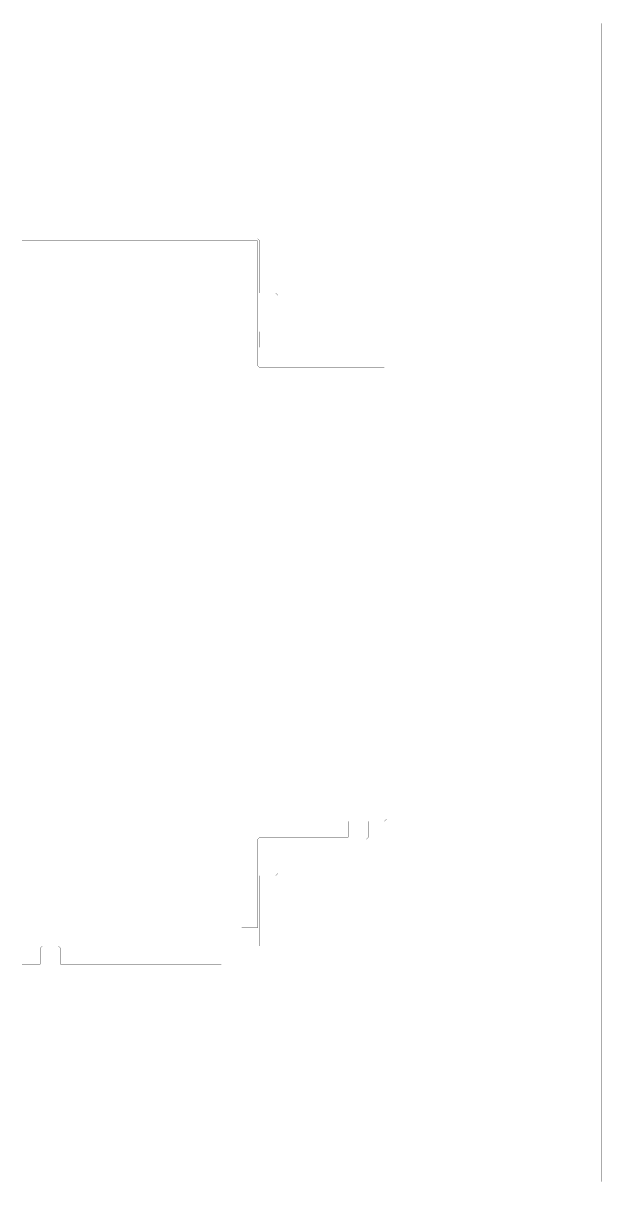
# Model space of a CAD drawing. Header units: metres. Extents: x 0 to 4990, y -4990 to 0.
# Drawn here: x 2495 to 4990, y -4990 to 0 of the extents above; entities that cross this region are included whole.
import ezdxf

# ---------------------------------------------------------------- set-up
doc = ezdxf.new("R2010")
doc.units = ezdxf.units.M
doc.layers.add('conductor', color=1, linetype='Continuous')
doc.layers.add('substrate', color=5, linetype='Continuous')

msp = doc.modelspace()

# ---------------------------------------------------------------- linework, layer by layer
at = {"layer": 'conductor', "const_width": 0.5}
msp.add_lwpolyline([(2490.234375, -4052.734375), (2500, -4052.734375), (2509.765625, -4052.734375), (2519.53125, -4052.734375), (2529.296875, -4052.734375), (2539.0625, -4052.734375), (2548.828125, -4052.734375), (2558.59375, -4052.734375), (2568.359375, -4052.734375), (2568.359375, -4042.96875), (2568.359375, -4033.203125), (2568.359375, -4023.4375), (2568.359375, -4013.671875), (2568.359375, -4003.90625), (2568.359375, -3994.140625), (2568.359375, -3984.375), (2578.125, -3974.609375), (2587.890625, -3974.609375), (2597.65625, -3974.609375), (2607.421875, -3974.609375), (2617.1875, -3974.609375), (2626.953125, -3974.609375), (2636.71875, -3974.609375), (2646.484375, -3974.609375), (2656.25, -3984.375), (2656.25, -3994.140625), (2656.25, -4003.90625), (2656.25, -4013.671875), (2656.25, -4023.4375), (2656.25, -4033.203125), (2656.25, -4042.96875), (2656.25, -4052.734375), (2666.015625, -4052.734375), (2675.78125, -4052.734375), (2685.546875, -4052.734375), (2695.3125, -4052.734375), (2705.078125, -4052.734375), (2714.84375, -4052.734375), (2724.609375, -4052.734375), (2734.375, -4052.734375), (2744.140625, -4052.734375), (2753.90625, -4052.734375), (2763.671875, -4052.734375), (2773.4375, -4052.734375), (2783.203125, -4052.734375), (2792.96875, -4052.734375), (2802.734375, -4052.734375), (2812.5, -4052.734375), (2822.265625, -4052.734375), (2832.03125, -4052.734375), (2841.796875, -4052.734375), (2851.5625, -4052.734375), (2861.328125, -4052.734375), (2871.09375, -4052.734375), (2880.859375, -4052.734375), (2890.625, -4052.734375), (2900.390625, -4052.734375), (2910.15625, -4052.734375), (2919.921875, -4052.734375), (2929.6875, -4052.734375), (2939.453125, -4052.734375), (2949.21875, -4052.734375), (2958.984375, -4052.734375), (2968.75, -4052.734375), (2978.515625, -4052.734375), (2988.28125, -4052.734375), (2998.046875, -4052.734375), (3007.8125, -4052.734375), (3017.578125, -4052.734375), (3027.34375, -4052.734375), (3037.109375, -4052.734375), (3046.875, -4052.734375), (3056.640625, -4052.734375), (3066.40625, -4052.734375), (3076.171875, -4052.734375), (3085.9375, -4052.734375), (3095.703125, -4052.734375), (3105.46875, -4052.734375), (3115.234375, -4052.734375), (3125, -4052.734375), (3134.765625, -4052.734375), (3144.53125, -4052.734375), (3154.296875, -4052.734375), (3164.0625, -4052.734375), (3173.828125, -4052.734375), (3183.59375, -4052.734375), (3193.359375, -4052.734375), (3203.125, -4052.734375), (3212.890625, -4052.734375), (3222.65625, -4052.734375), (3232.421875, -4052.734375), (3242.1875, -4052.734375), (3251.953125, -4052.734375), (3261.71875, -4052.734375), (3271.484375, -4052.734375), (3281.25, -4052.734375), (3291.015625, -4052.734375), (3300.78125, -4052.734375), (3310.546875, -4052.734375), (3320.3125, -4052.734375), (3330.078125, -4052.734375), (3339.84375, -4052.734375), (3349.609375, -4052.734375), (3349.609375, -4042.96875), (3349.609375, -4033.203125), (3349.609375, -4023.4375), (3349.609375, -4013.671875), (3349.609375, -4003.90625), (3349.609375, -3994.140625), (3349.609375, -3984.375), (3359.375, -3974.609375), (3369.140625, -3974.609375), (3378.90625, -3974.609375), (3388.671875, -3974.609375), (3398.4375, -3974.609375), (3408.203125, -3974.609375), (3417.96875, -3974.609375), (3427.734375, -3974.609375), (3427.734375, -3964.84375), (3427.734375, -3955.078125), (3427.734375, -3945.3125), (3427.734375, -3935.546875), (3427.734375, -3925.78125), (3427.734375, -3916.015625), (3427.734375, -3906.25), (3437.5, -3896.484375), (3447.265625, -3896.484375), (3457.03125, -3896.484375), (3466.796875, -3896.484375), (3476.5625, -3896.484375), (3486.328125, -3896.484375), (3496.09375, -3896.484375), (3505.859375, -3896.484375), (3505.859375, -3886.71875), (3505.859375, -3876.953125), (3505.859375, -3867.1875), (3505.859375, -3857.421875), (3505.859375, -3847.65625), (3505.859375, -3837.890625), (3505.859375, -3828.125), (3505.859375, -3818.359375), (3505.859375, -3808.59375), (3505.859375, -3798.828125), (3505.859375, -3789.0625), (3505.859375, -3779.296875), (3505.859375, -3769.53125), (3505.859375, -3759.765625), (3505.859375, -3750), (3505.859375, -3740.234375), (3505.859375, -3730.46875), (3505.859375, -3720.703125), (3505.859375, -3710.9375), (3505.859375, -3701.171875), (3505.859375, -3691.40625), (3505.859375, -3681.640625), (3505.859375, -3671.875), (3505.859375, -3662.109375), (3505.859375, -3652.34375), (3505.859375, -3642.578125), (3505.859375, -3632.8125), (3505.859375, -3623.046875), (3505.859375, -3613.28125), (3505.859375, -3603.515625), (3505.859375, -3593.75), (3505.859375, -3583.984375), (3505.859375, -3574.21875), (3505.859375, -3564.453125), (3505.859375, -3554.6875), (3505.859375, -3544.921875), (3505.859375, -3535.15625), (3505.859375, -3525.390625), (3505.859375, -3515.625), (3515.625, -3505.859375), (3525.390625, -3505.859375), (3535.15625, -3505.859375), (3544.921875, -3505.859375), (3554.6875, -3505.859375), (3564.453125, -3505.859375), (3574.21875, -3505.859375), (3583.984375, -3505.859375), (3593.75, -3505.859375), (3603.515625, -3505.859375), (3613.28125, -3505.859375), (3623.046875, -3505.859375), (3632.8125, -3505.859375), (3642.578125, -3505.859375), (3652.34375, -3505.859375), (3662.109375, -3505.859375), (3671.875, -3505.859375), (3681.640625, -3505.859375), (3691.40625, -3505.859375), (3701.171875, -3505.859375), (3710.9375, -3505.859375), (3720.703125, -3505.859375), (3730.46875, -3505.859375), (3740.234375, -3505.859375), (3750, -3505.859375), (3759.765625, -3505.859375), (3769.53125, -3505.859375), (3779.296875, -3505.859375), (3789.0625, -3505.859375), (3798.828125, -3505.859375), (3808.59375, -3505.859375), (3818.359375, -3505.859375), (3828.125, -3505.859375), (3837.890625, -3505.859375), (3847.65625, -3505.859375), (3857.421875, -3505.859375), (3867.1875, -3505.859375), (3876.953125, -3505.859375), (3886.71875, -3505.859375), (3896.484375, -3505.859375), (3896.484375, -3496.09375), (3896.484375, -3486.328125), (3896.484375, -3476.5625), (3896.484375, -3466.796875), (3896.484375, -3457.03125), (3896.484375, -3447.265625), (3896.484375, -3437.5), (3906.25, -3427.734375), (3916.015625, -3427.734375), (3925.78125, -3427.734375), (3935.546875, -3427.734375), (3945.3125, -3427.734375), (3955.078125, -3427.734375), (3964.84375, -3427.734375), (3974.609375, -3427.734375), (3984.375, -3427.734375), (3994.140625, -3427.734375), (4003.90625, -3427.734375), (4013.671875, -3427.734375), (4023.4375, -3427.734375), (4033.203125, -3427.734375), (4042.96875, -3427.734375), (4052.734375, -3427.734375), (4052.734375, -3417.96875), (4052.734375, -3408.203125), (4052.734375, -3398.4375), (4052.734375, -3388.671875), (4052.734375, -3378.90625), (4052.734375, -3369.140625), (4052.734375, -3359.375), (4052.734375, -3349.609375), (4052.734375, -3339.84375), (4052.734375, -3330.078125), (4052.734375, -3320.3125), (4052.734375, -3310.546875), (4052.734375, -3300.78125), (4052.734375, -3291.015625), (4052.734375, -3281.25), (4052.734375, -3271.484375), (4052.734375, -3261.71875), (4052.734375, -3251.953125), (4052.734375, -3242.1875), (4052.734375, -3232.421875), (4052.734375, -3222.65625), (4052.734375, -3212.890625), (4052.734375, -3203.125), (4052.734375, -3193.359375), (4052.734375, -3183.59375), (4052.734375, -3173.828125), (4052.734375, -3164.0625), (4052.734375, -3154.296875), (4052.734375, -3144.53125), (4052.734375, -3134.765625), (4052.734375, -3125), (4052.734375, -3115.234375), (4052.734375, -3105.46875), (4052.734375, -3095.703125), (4052.734375, -3085.9375), (4052.734375, -3076.171875), (4052.734375, -3066.40625), (4052.734375, -3056.640625), (4052.734375, -3046.875), (4052.734375, -3037.109375), (4052.734375, -3027.34375), (4052.734375, -3017.578125), (4052.734375, -3007.8125), (4052.734375, -2998.046875), (4052.734375, -2988.28125), (4052.734375, -2978.515625), (4052.734375, -2968.75), (4052.734375, -2958.984375), (4052.734375, -2949.21875), (4052.734375, -2939.453125), (4052.734375, -2929.6875), (4052.734375, -2919.921875), (4052.734375, -2910.15625), (4052.734375, -2900.390625), (4052.734375, -2890.625), (4052.734375, -2880.859375), (4052.734375, -2871.09375), (4052.734375, -2861.328125), (4052.734375, -2851.5625), (4052.734375, -2841.796875), (4052.734375, -2832.03125), (4052.734375, -2822.265625), (4052.734375, -2812.5), (4052.734375, -2802.734375), (4052.734375, -2792.96875), (4052.734375, -2783.203125), (4052.734375, -2773.4375), (4052.734375, -2763.671875), (4052.734375, -2753.90625), (4052.734375, -2744.140625), (4052.734375, -2734.375), (4052.734375, -2724.609375), (4052.734375, -2714.84375), (4052.734375, -2705.078125), (4052.734375, -2695.3125), (4052.734375, -2685.546875), (4052.734375, -2675.78125), (4052.734375, -2666.015625), (4052.734375, -2656.25), (4052.734375, -2646.484375), (4052.734375, -2636.71875), (4052.734375, -2626.953125), (4052.734375, -2617.1875), (4052.734375, -2607.421875), (4052.734375, -2597.65625), (4052.734375, -2587.890625), (4052.734375, -2578.125), (4052.734375, -2568.359375), (4052.734375, -2558.59375), (4052.734375, -2548.828125), (4052.734375, -2539.0625), (4052.734375, -2529.296875), (4052.734375, -2519.53125), (4052.734375, -2509.765625), (4052.734375, -2500), (4052.734375, -2490.234375), (4052.734375, -2480.46875), (4052.734375, -2470.703125), (4052.734375, -2460.9375), (4052.734375, -2451.171875), (4052.734375, -2441.40625), (4052.734375, -2431.640625), (4052.734375, -2421.875), (4052.734375, -2412.109375), (4052.734375, -2402.34375), (4052.734375, -2392.578125), (4052.734375, -2382.8125), (4052.734375, -2373.046875), (4052.734375, -2363.28125), (4052.734375, -2353.515625), (4052.734375, -2343.75), (4052.734375, -2333.984375), (4052.734375, -2324.21875), (4052.734375, -2314.453125), (4052.734375, -2304.6875), (4052.734375, -2294.921875), (4052.734375, -2285.15625), (4052.734375, -2275.390625), (4052.734375, -2265.625), (4052.734375, -2255.859375), (4052.734375, -2246.09375), (4052.734375, -2236.328125), (4052.734375, -2226.5625), (4052.734375, -2216.796875), (4052.734375, -2207.03125), (4052.734375, -2197.265625), (4052.734375, -2187.5), (4052.734375, -2177.734375), (4052.734375, -2167.96875), (4052.734375, -2158.203125), (4052.734375, -2148.4375), (4052.734375, -2138.671875), (4052.734375, -2128.90625), (4052.734375, -2119.140625), (4052.734375, -2109.375), (4052.734375, -2099.609375), (4052.734375, -2089.84375), (4052.734375, -2080.078125), (4052.734375, -2070.3125), (4052.734375, -2060.546875), (4052.734375, -2050.78125), (4052.734375, -2041.015625), (4052.734375, -2031.25), (4052.734375, -2021.484375), (4052.734375, -2011.71875), (4052.734375, -2001.953125), (4052.734375, -1992.1875), (4052.734375, -1982.421875), (4052.734375, -1972.65625), (4052.734375, -1962.890625), (4052.734375, -1953.125), (4052.734375, -1943.359375), (4052.734375, -1933.59375), (4052.734375, -1923.828125), (4052.734375, -1914.0625), (4052.734375, -1904.296875), (4052.734375, -1894.53125), (4052.734375, -1884.765625), (4052.734375, -1875), (4052.734375, -1865.234375), (4052.734375, -1855.46875), (4052.734375, -1845.703125), (4052.734375, -1835.9375), (4052.734375, -1826.171875), (4052.734375, -1816.40625), (4052.734375, -1806.640625), (4052.734375, -1796.875), (4052.734375, -1787.109375), (4052.734375, -1777.34375), (4052.734375, -1767.578125), (4052.734375, -1757.8125), (4052.734375, -1748.046875), (4052.734375, -1738.28125), (4052.734375, -1728.515625), (4052.734375, -1718.75), (4052.734375, -1708.984375), (4052.734375, -1699.21875), (4052.734375, -1689.453125), (4052.734375, -1679.6875), (4052.734375, -1669.921875), (4052.734375, -1660.15625), (4052.734375, -1650.390625), (4052.734375, -1640.625), (4052.734375, -1630.859375), (4052.734375, -1621.09375), (4052.734375, -1611.328125), (4052.734375, -1601.5625), (4052.734375, -1591.796875), (4052.734375, -1582.03125), (4052.734375, -1572.265625), (4052.734375, -1562.5), (4052.734375, -1552.734375), (4052.734375, -1542.96875), (4052.734375, -1533.203125), (4052.734375, -1523.4375), (4052.734375, -1513.671875), (4052.734375, -1503.90625), (4052.734375, -1494.140625), (4052.734375, -1484.375), (4042.96875, -1484.375), (4033.203125, -1484.375), (4023.4375, -1484.375), (4013.671875, -1484.375), (4003.90625, -1484.375), (3994.140625, -1484.375), (3984.375, -1484.375), (3974.609375, -1484.375), (3964.84375, -1484.375), (3955.078125, -1484.375), (3945.3125, -1484.375), (3935.546875, -1484.375), (3925.78125, -1484.375), (3916.015625, -1484.375), (3906.25, -1484.375), (3896.484375, -1484.375), (3886.71875, -1484.375), (3876.953125, -1484.375), (3867.1875, -1484.375), (3857.421875, -1484.375), (3847.65625, -1484.375), (3837.890625, -1484.375), (3828.125, -1484.375), (3818.359375, -1484.375), (3808.59375, -1484.375), (3798.828125, -1484.375), (3789.0625, -1484.375), (3779.296875, -1484.375), (3769.53125, -1484.375), (3759.765625, -1484.375), (3750, -1484.375), (3740.234375, -1484.375), (3730.46875, -1484.375), (3720.703125, -1484.375), (3710.9375, -1484.375), (3701.171875, -1484.375), (3691.40625, -1484.375), (3681.640625, -1484.375), (3671.875, -1484.375), (3662.109375, -1484.375), (3652.34375, -1484.375), (3642.578125, -1484.375), (3632.8125, -1484.375), (3623.046875, -1484.375), (3613.28125, -1484.375), (3603.515625, -1484.375), (3593.75, -1484.375), (3583.984375, -1484.375), (3574.21875, -1484.375), (3564.453125, -1484.375), (3554.6875, -1484.375), (3544.921875, -1484.375), (3535.15625, -1484.375), (3525.390625, -1484.375), (3515.625, -1484.375), (3505.859375, -1474.609375), (3505.859375, -1464.84375), (3505.859375, -1455.078125), (3505.859375, -1445.3125), (3505.859375, -1435.546875), (3505.859375, -1425.78125), (3505.859375, -1416.015625), (3505.859375, -1406.25), (3505.859375, -1396.484375), (3505.859375, -1386.71875), (3505.859375, -1376.953125), (3505.859375, -1367.1875), (3505.859375, -1357.421875), (3505.859375, -1347.65625), (3505.859375, -1337.890625), (3505.859375, -1328.125), (3505.859375, -1318.359375), (3505.859375, -1308.59375), (3505.859375, -1298.828125), (3505.859375, -1289.0625), (3505.859375, -1279.296875), (3505.859375, -1269.53125), (3505.859375, -1259.765625), (3505.859375, -1250), (3505.859375, -1240.234375), (3505.859375, -1230.46875), (3505.859375, -1220.703125), (3505.859375, -1210.9375), (3505.859375, -1201.171875), (3505.859375, -1191.40625), (3505.859375, -1181.640625), (3505.859375, -1171.875), (3505.859375, -1162.109375), (3505.859375, -1152.34375), (3505.859375, -1142.578125), (3505.859375, -1132.8125), (3505.859375, -1123.046875), (3505.859375, -1113.28125), (3505.859375, -1103.515625), (3505.859375, -1093.75), (3505.859375, -1083.984375), (3505.859375, -1074.21875), (3505.859375, -1064.453125), (3505.859375, -1054.6875), (3505.859375, -1044.921875), (3505.859375, -1035.15625), (3505.859375, -1025.390625), (3505.859375, -1015.625), (3505.859375, -1005.859375), (3505.859375, -996.09375), (3505.859375, -986.328125), (3505.859375, -976.5625), (3505.859375, -966.796875), (3505.859375, -957.03125), (3505.859375, -947.265625), (3505.859375, -937.5), (3496.09375, -937.5), (3486.328125, -937.5), (3476.5625, -937.5), (3466.796875, -937.5), (3457.03125, -937.5), (3447.265625, -937.5), (3437.5, -937.5), (3427.734375, -937.5), (3417.96875, -937.5), (3408.203125, -937.5), (3398.4375, -937.5), (3388.671875, -937.5), (3378.90625, -937.5), (3369.140625, -937.5), (3359.375, -937.5), (3349.609375, -937.5), (3339.84375, -937.5), (3330.078125, -937.5), (3320.3125, -937.5), (3310.546875, -937.5), (3300.78125, -937.5), (3291.015625, -937.5), (3281.25, -937.5), (3271.484375, -937.5), (3261.71875, -937.5), (3251.953125, -937.5), (3242.1875, -937.5), (3232.421875, -937.5), (3222.65625, -937.5), (3212.890625, -937.5), (3203.125, -937.5), (3193.359375, -937.5), (3183.59375, -937.5), (3173.828125, -937.5), (3164.0625, -937.5), (3154.296875, -937.5), (3144.53125, -937.5), (3134.765625, -937.5), (3125, -937.5), (3115.234375, -937.5), (3105.46875, -937.5), (3095.703125, -937.5), (3085.9375, -937.5), (3076.171875, -937.5), (3066.40625, -937.5), (3056.640625, -937.5), (3046.875, -937.5), (3037.109375, -937.5), (3027.34375, -937.5), (3017.578125, -937.5), (3007.8125, -937.5), (2998.046875, -937.5), (2988.28125, -937.5), (2978.515625, -937.5), (2968.75, -937.5), (2958.984375, -937.5), (2949.21875, -937.5), (2939.453125, -937.5), (2929.6875, -937.5), (2919.921875, -937.5), (2910.15625, -937.5), (2900.390625, -937.5), (2890.625, -937.5), (2880.859375, -937.5), (2871.09375, -937.5), (2861.328125, -937.5), (2851.5625, -937.5), (2841.796875, -937.5), (2832.03125, -937.5), (2822.265625, -937.5), (2812.5, -937.5), (2802.734375, -937.5), (2792.96875, -937.5), (2783.203125, -937.5), (2773.4375, -937.5), (2763.671875, -937.5), (2753.90625, -937.5), (2744.140625, -937.5), (2734.375, -937.5), (2724.609375, -937.5), (2714.84375, -937.5), (2705.078125, -937.5), (2695.3125, -937.5), (2685.546875, -937.5), (2675.78125, -937.5), (2666.015625, -937.5), (2656.25, -937.5), (2646.484375, -937.5), (2636.71875, -937.5), (2626.953125, -937.5), (2617.1875, -937.5), (2607.421875, -937.5), (2597.65625, -937.5), (2587.890625, -937.5), (2578.125, -937.5), (2568.359375, -937.5), (2558.59375, -937.5), (2548.828125, -937.5), (2539.0625, -937.5), (2529.296875, -937.5), (2519.53125, -937.5), (2509.765625, -937.5), (2500, -937.5), (2490.234375, -937.5)], dxfattribs=at)
at = {"layer": 'substrate', "const_width": 0.5}
for points in [[(2490.234375, -4990.234375), (2500, -4990.234375), (2509.765625, -4990.234375), (2519.53125, -4990.234375), (2529.296875, -4990.234375), (2539.0625, -4990.234375), (2548.828125, -4990.234375), (2558.59375, -4990.234375), (2568.359375, -4990.234375), (2578.125, -4990.234375), (2587.890625, -4990.234375), (2597.65625, -4990.234375), (2607.421875, -4990.234375), (2617.1875, -4990.234375), (2626.953125, -4990.234375), (2636.71875, -4990.234375), (2646.484375, -4990.234375), (2656.25, -4990.234375), (2666.015625, -4990.234375), (2675.78125, -4990.234375), (2685.546875, -4990.234375), (2695.3125, -4990.234375), (2705.078125, -4990.234375), (2714.84375, -4990.234375), (2724.609375, -4990.234375), (2734.375, -4990.234375), (2744.140625, -4990.234375), (2753.90625, -4990.234375), (2763.671875, -4990.234375), (2773.4375, -4990.234375), (2783.203125, -4990.234375), (2792.96875, -4990.234375), (2802.734375, -4990.234375), (2812.5, -4990.234375), (2822.265625, -4990.234375), (2832.03125, -4990.234375), (2841.796875, -4990.234375), (2851.5625, -4990.234375), (2861.328125, -4990.234375), (2871.09375, -4990.234375), (2880.859375, -4990.234375), (2890.625, -4990.234375), (2900.390625, -4990.234375), (2910.15625, -4990.234375), (2919.921875, -4990.234375), (2929.6875, -4990.234375), (2939.453125, -4990.234375), (2949.21875, -4990.234375), (2958.984375, -4990.234375), (2968.75, -4990.234375), (2978.515625, -4990.234375), (2988.28125, -4990.234375), (2998.046875, -4990.234375), (3007.8125, -4990.234375), (3017.578125, -4990.234375), (3027.34375, -4990.234375), (3037.109375, -4990.234375), (3046.875, -4990.234375), (3056.640625, -4990.234375), (3066.40625, -4990.234375), (3076.171875, -4990.234375), (3085.9375, -4990.234375), (3095.703125, -4990.234375), (3105.46875, -4990.234375), (3115.234375, -4990.234375), (3125, -4990.234375), (3134.765625, -4990.234375), (3144.53125, -4990.234375), (3154.296875, -4990.234375), (3164.0625, -4990.234375), (3173.828125, -4990.234375), (3183.59375, -4990.234375), (3193.359375, -4990.234375), (3203.125, -4990.234375), (3212.890625, -4990.234375), (3222.65625, -4990.234375), (3232.421875, -4990.234375), (3242.1875, -4990.234375), (3251.953125, -4990.234375), (3261.71875, -4990.234375), (3271.484375, -4990.234375), (3281.25, -4990.234375), (3291.015625, -4990.234375), (3300.78125, -4990.234375), (3310.546875, -4990.234375), (3320.3125, -4990.234375), (3330.078125, -4990.234375), (3339.84375, -4990.234375), (3349.609375, -4990.234375), (3359.375, -4990.234375), (3369.140625, -4990.234375), (3378.90625, -4990.234375), (3388.671875, -4990.234375), (3398.4375, -4990.234375), (3408.203125, -4990.234375), (3417.96875, -4990.234375), (3427.734375, -4990.234375), (3437.5, -4990.234375), (3447.265625, -4990.234375), (3457.03125, -4990.234375), (3466.796875, -4990.234375), (3476.5625, -4990.234375), (3486.328125, -4990.234375), (3496.09375, -4990.234375), (3505.859375, -4990.234375), (3515.625, -4990.234375), (3525.390625, -4990.234375), (3535.15625, -4990.234375), (3544.921875, -4990.234375), (3554.6875, -4990.234375), (3564.453125, -4990.234375), (3574.21875, -4990.234375), (3583.984375, -4990.234375), (3593.75, -4990.234375), (3603.515625, -4990.234375), (3613.28125, -4990.234375), (3623.046875, -4990.234375), (3632.8125, -4990.234375), (3642.578125, -4990.234375), (3652.34375, -4990.234375), (3662.109375, -4990.234375), (3671.875, -4990.234375), (3681.640625, -4990.234375), (3691.40625, -4990.234375), (3701.171875, -4990.234375), (3710.9375, -4990.234375), (3720.703125, -4990.234375), (3730.46875, -4990.234375), (3740.234375, -4990.234375), (3750, -4990.234375), (3759.765625, -4990.234375), (3769.53125, -4990.234375), (3779.296875, -4990.234375), (3789.0625, -4990.234375), (3798.828125, -4990.234375), (3808.59375, -4990.234375), (3818.359375, -4990.234375), (3828.125, -4990.234375), (3837.890625, -4990.234375), (3847.65625, -4990.234375), (3857.421875, -4990.234375), (3867.1875, -4990.234375), (3876.953125, -4990.234375), (3886.71875, -4990.234375), (3896.484375, -4990.234375), (3906.25, -4990.234375), (3916.015625, -4990.234375), (3925.78125, -4990.234375), (3935.546875, -4990.234375), (3945.3125, -4990.234375), (3955.078125, -4990.234375), (3964.84375, -4990.234375), (3974.609375, -4990.234375), (3984.375, -4990.234375), (3994.140625, -4990.234375), (4003.90625, -4990.234375), (4013.671875, -4990.234375), (4023.4375, -4990.234375), (4033.203125, -4990.234375), (4042.96875, -4990.234375), (4052.734375, -4990.234375), (4062.5, -4990.234375), (4072.265625, -4990.234375), (4082.03125, -4990.234375), (4091.796875, -4990.234375), (4101.5625, -4990.234375), (4111.328125, -4990.234375), (4121.09375, -4990.234375), (4130.859375, -4990.234375), (4140.625, -4990.234375), (4150.390625, -4990.234375), (4160.15625, -4990.234375), (4169.921875, -4990.234375), (4179.6875, -4990.234375), (4189.453125, -4990.234375), (4199.21875, -4990.234375), (4208.984375, -4990.234375), (4218.75, -4990.234375), (4228.515625, -4990.234375), (4238.28125, -4990.234375), (4248.046875, -4990.234375), (4257.8125, -4990.234375), (4267.578125, -4990.234375), (4277.34375, -4990.234375), (4287.109375, -4990.234375), (4296.875, -4990.234375), (4306.640625, -4990.234375), (4316.40625, -4990.234375), (4326.171875, -4990.234375), (4335.9375, -4990.234375), (4345.703125, -4990.234375), (4355.46875, -4990.234375), (4365.234375, -4990.234375), (4375, -4990.234375), (4384.765625, -4990.234375), (4394.53125, -4990.234375), (4404.296875, -4990.234375), (4414.0625, -4990.234375), (4423.828125, -4990.234375), (4433.59375, -4990.234375), (4443.359375, -4990.234375), (4453.125, -4990.234375), (4462.890625, -4990.234375), (4472.65625, -4990.234375), (4482.421875, -4990.234375), (4492.1875, -4990.234375), (4501.953125, -4990.234375), (4511.71875, -4990.234375), (4521.484375, -4990.234375), (4531.25, -4990.234375), (4541.015625, -4990.234375), (4550.78125, -4990.234375), (4560.546875, -4990.234375), (4570.3125, -4990.234375), (4580.078125, -4990.234375), (4589.84375, -4990.234375), (4599.609375, -4990.234375), (4609.375, -4990.234375), (4619.140625, -4990.234375), (4628.90625, -4990.234375), (4638.671875, -4990.234375), (4648.4375, -4990.234375), (4658.203125, -4990.234375), (4667.96875, -4990.234375), (4677.734375, -4990.234375), (4687.5, -4990.234375), (4697.265625, -4990.234375), (4707.03125, -4990.234375), (4716.796875, -4990.234375), (4726.5625, -4990.234375), (4736.328125, -4990.234375), (4746.09375, -4990.234375), (4755.859375, -4990.234375), (4765.625, -4990.234375), (4775.390625, -4990.234375), (4785.15625, -4990.234375), (4794.921875, -4990.234375), (4804.6875, -4990.234375), (4814.453125, -4990.234375), (4824.21875, -4990.234375), (4833.984375, -4990.234375), (4843.75, -4990.234375), (4853.515625, -4990.234375), (4863.28125, -4990.234375), (4873.046875, -4990.234375), (4882.8125, -4990.234375), (4892.578125, -4990.234375), (4902.34375, -4990.234375), (4912.109375, -4990.234375), (4921.875, -4990.234375), (4931.640625, -4990.234375), (4941.40625, -4990.234375), (4951.171875, -4990.234375), (4960.9375, -4990.234375), (4970.703125, -4990.234375), (4980.46875, -4990.234375), (4990.234375, -4990.234375), (4990.234375, -4980.46875), (4990.234375, -4970.703125), (4990.234375, -4960.9375), (4990.234375, -4951.171875), (4990.234375, -4941.40625), (4990.234375, -4931.640625), (4990.234375, -4921.875), (4990.234375, -4912.109375), (4990.234375, -4902.34375), (4990.234375, -4892.578125), (4990.234375, -4882.8125), (4990.234375, -4873.046875), (4990.234375, -4863.28125), (4990.234375, -4853.515625), (4990.234375, -4843.75), (4990.234375, -4833.984375), (4990.234375, -4824.21875), (4990.234375, -4814.453125), (4990.234375, -4804.6875), (4990.234375, -4794.921875), (4990.234375, -4785.15625), (4990.234375, -4775.390625), (4990.234375, -4765.625), (4990.234375, -4755.859375), (4990.234375, -4746.09375), (4990.234375, -4736.328125), (4990.234375, -4726.5625), (4990.234375, -4716.796875), (4990.234375, -4707.03125), (4990.234375, -4697.265625), (4990.234375, -4687.5), (4990.234375, -4677.734375), (4990.234375, -4667.96875), (4990.234375, -4658.203125), (4990.234375, -4648.4375), (4990.234375, -4638.671875), (4990.234375, -4628.90625), (4990.234375, -4619.140625), (4990.234375, -4609.375), (4990.234375, -4599.609375), (4990.234375, -4589.84375), (4990.234375, -4580.078125), (4990.234375, -4570.3125), (4990.234375, -4560.546875), (4990.234375, -4550.78125), (4990.234375, -4541.015625), (4990.234375, -4531.25), (4990.234375, -4521.484375), (4990.234375, -4511.71875), (4990.234375, -4501.953125), (4990.234375, -4492.1875), (4990.234375, -4482.421875), (4990.234375, -4472.65625), (4990.234375, -4462.890625), (4990.234375, -4453.125), (4990.234375, -4443.359375), (4990.234375, -4433.59375), (4990.234375, -4423.828125), (4990.234375, -4414.0625), (4990.234375, -4404.296875), (4990.234375, -4394.53125), (4990.234375, -4384.765625), (4990.234375, -4375), (4990.234375, -4365.234375), (4990.234375, -4355.46875), (4990.234375, -4345.703125), (4990.234375, -4335.9375), (4990.234375, -4326.171875), (4990.234375, -4316.40625), (4990.234375, -4306.640625), (4990.234375, -4296.875), (4990.234375, -4287.109375), (4990.234375, -4277.34375), (4990.234375, -4267.578125), (4990.234375, -4257.8125), (4990.234375, -4248.046875), (4990.234375, -4238.28125), (4990.234375, -4228.515625), (4990.234375, -4218.75), (4990.234375, -4208.984375), (4990.234375, -4199.21875), (4990.234375, -4189.453125), (4990.234375, -4179.6875), (4990.234375, -4169.921875), (4990.234375, -4160.15625), (4990.234375, -4150.390625), (4990.234375, -4140.625), (4990.234375, -4130.859375), (4990.234375, -4121.09375), (4990.234375, -4111.328125), (4990.234375, -4101.5625), (4990.234375, -4091.796875), (4990.234375, -4082.03125), (4990.234375, -4072.265625), (4990.234375, -4062.5), (4990.234375, -4052.734375), (4990.234375, -4042.96875), (4990.234375, -4033.203125), (4990.234375, -4023.4375), (4990.234375, -4013.671875), (4990.234375, -4003.90625), (4990.234375, -3994.140625), (4990.234375, -3984.375), (4990.234375, -3974.609375), (4990.234375, -3964.84375), (4990.234375, -3955.078125), (4990.234375, -3945.3125), (4990.234375, -3935.546875), (4990.234375, -3925.78125), (4990.234375, -3916.015625), (4990.234375, -3906.25), (4990.234375, -3896.484375), (4990.234375, -3886.71875), (4990.234375, -3876.953125), (4990.234375, -3867.1875), (4990.234375, -3857.421875), (4990.234375, -3847.65625), (4990.234375, -3837.890625), (4990.234375, -3828.125), (4990.234375, -3818.359375), (4990.234375, -3808.59375), (4990.234375, -3798.828125), (4990.234375, -3789.0625), (4990.234375, -3779.296875), (4990.234375, -3769.53125), (4990.234375, -3759.765625), (4990.234375, -3750), (4990.234375, -3740.234375), (4990.234375, -3730.46875), (4990.234375, -3720.703125), (4990.234375, -3710.9375), (4990.234375, -3701.171875), (4990.234375, -3691.40625), (4990.234375, -3681.640625), (4990.234375, -3671.875), (4990.234375, -3662.109375), (4990.234375, -3652.34375), (4990.234375, -3642.578125), (4990.234375, -3632.8125), (4990.234375, -3623.046875), (4990.234375, -3613.28125), (4990.234375, -3603.515625), (4990.234375, -3593.75), (4990.234375, -3583.984375), (4990.234375, -3574.21875), (4990.234375, -3564.453125), (4990.234375, -3554.6875), (4990.234375, -3544.921875), (4990.234375, -3535.15625), (4990.234375, -3525.390625), (4990.234375, -3515.625), (4990.234375, -3505.859375), (4990.234375, -3496.09375), (4990.234375, -3486.328125), (4990.234375, -3476.5625), (4990.234375, -3466.796875), (4990.234375, -3457.03125), (4990.234375, -3447.265625), (4990.234375, -3437.5), (4990.234375, -3427.734375), (4990.234375, -3417.96875), (4990.234375, -3408.203125), (4990.234375, -3398.4375), (4990.234375, -3388.671875), (4990.234375, -3378.90625), (4990.234375, -3369.140625), (4990.234375, -3359.375), (4990.234375, -3349.609375), (4990.234375, -3339.84375), (4990.234375, -3330.078125), (4990.234375, -3320.3125), (4990.234375, -3310.546875), (4990.234375, -3300.78125), (4990.234375, -3291.015625), (4990.234375, -3281.25), (4990.234375, -3271.484375), (4990.234375, -3261.71875), (4990.234375, -3251.953125), (4990.234375, -3242.1875), (4990.234375, -3232.421875), (4990.234375, -3222.65625), (4990.234375, -3212.890625), (4990.234375, -3203.125), (4990.234375, -3193.359375), (4990.234375, -3183.59375), (4990.234375, -3173.828125), (4990.234375, -3164.0625), (4990.234375, -3154.296875), (4990.234375, -3144.53125), (4990.234375, -3134.765625), (4990.234375, -3125), (4990.234375, -3115.234375), (4990.234375, -3105.46875), (4990.234375, -3095.703125), (4990.234375, -3085.9375), (4990.234375, -3076.171875), (4990.234375, -3066.40625), (4990.234375, -3056.640625), (4990.234375, -3046.875), (4990.234375, -3037.109375), (4990.234375, -3027.34375), (4990.234375, -3017.578125), (4990.234375, -3007.8125), (4990.234375, -2998.046875), (4990.234375, -2988.28125), (4990.234375, -2978.515625), (4990.234375, -2968.75), (4990.234375, -2958.984375), (4990.234375, -2949.21875), (4990.234375, -2939.453125), (4990.234375, -2929.6875), (4990.234375, -2919.921875), (4990.234375, -2910.15625), (4990.234375, -2900.390625), (4990.234375, -2890.625), (4990.234375, -2880.859375), (4990.234375, -2871.09375), (4990.234375, -2861.328125), (4990.234375, -2851.5625), (4990.234375, -2841.796875), (4990.234375, -2832.03125), (4990.234375, -2822.265625), (4990.234375, -2812.5), (4990.234375, -2802.734375), (4990.234375, -2792.96875), (4990.234375, -2783.203125), (4990.234375, -2773.4375), (4990.234375, -2763.671875), (4990.234375, -2753.90625), (4990.234375, -2744.140625), (4990.234375, -2734.375), (4990.234375, -2724.609375), (4990.234375, -2714.84375), (4990.234375, -2705.078125), (4990.234375, -2695.3125), (4990.234375, -2685.546875), (4990.234375, -2675.78125), (4990.234375, -2666.015625), (4990.234375, -2656.25), (4990.234375, -2646.484375), (4990.234375, -2636.71875), (4990.234375, -2626.953125), (4990.234375, -2617.1875), (4990.234375, -2607.421875), (4990.234375, -2597.65625), (4990.234375, -2587.890625), (4990.234375, -2578.125), (4990.234375, -2568.359375), (4990.234375, -2558.59375), (4990.234375, -2548.828125), (4990.234375, -2539.0625), (4990.234375, -2529.296875), (4990.234375, -2519.53125), (4990.234375, -2509.765625), (4990.234375, -2500), (4990.234375, -2490.234375), (4990.234375, -2480.46875), (4990.234375, -2470.703125), (4990.234375, -2460.9375), (4990.234375, -2451.171875), (4990.234375, -2441.40625), (4990.234375, -2431.640625), (4990.234375, -2421.875), (4990.234375, -2412.109375), (4990.234375, -2402.34375), (4990.234375, -2392.578125), (4990.234375, -2382.8125), (4990.234375, -2373.046875), (4990.234375, -2363.28125), (4990.234375, -2353.515625), (4990.234375, -2343.75), (4990.234375, -2333.984375), (4990.234375, -2324.21875), (4990.234375, -2314.453125), (4990.234375, -2304.6875), (4990.234375, -2294.921875), (4990.234375, -2285.15625), (4990.234375, -2275.390625), (4990.234375, -2265.625), (4990.234375, -2255.859375), (4990.234375, -2246.09375), (4990.234375, -2236.328125), (4990.234375, -2226.5625), (4990.234375, -2216.796875), (4990.234375, -2207.03125), (4990.234375, -2197.265625), (4990.234375, -2187.5), (4990.234375, -2177.734375), (4990.234375, -2167.96875), (4990.234375, -2158.203125), (4990.234375, -2148.4375), (4990.234375, -2138.671875), (4990.234375, -2128.90625), (4990.234375, -2119.140625), (4990.234375, -2109.375), (4990.234375, -2099.609375), (4990.234375, -2089.84375), (4990.234375, -2080.078125), (4990.234375, -2070.3125), (4990.234375, -2060.546875), (4990.234375, -2050.78125), (4990.234375, -2041.015625), (4990.234375, -2031.25), (4990.234375, -2021.484375), (4990.234375, -2011.71875), (4990.234375, -2001.953125), (4990.234375, -1992.1875), (4990.234375, -1982.421875), (4990.234375, -1972.65625), (4990.234375, -1962.890625), (4990.234375, -1953.125), (4990.234375, -1943.359375), (4990.234375, -1933.59375), (4990.234375, -1923.828125), (4990.234375, -1914.0625), (4990.234375, -1904.296875), (4990.234375, -1894.53125), (4990.234375, -1884.765625), (4990.234375, -1875), (4990.234375, -1865.234375), (4990.234375, -1855.46875), (4990.234375, -1845.703125), (4990.234375, -1835.9375), (4990.234375, -1826.171875), (4990.234375, -1816.40625), (4990.234375, -1806.640625), (4990.234375, -1796.875), (4990.234375, -1787.109375), (4990.234375, -1777.34375), (4990.234375, -1767.578125), (4990.234375, -1757.8125), (4990.234375, -1748.046875), (4990.234375, -1738.28125), (4990.234375, -1728.515625), (4990.234375, -1718.75), (4990.234375, -1708.984375), (4990.234375, -1699.21875), (4990.234375, -1689.453125), (4990.234375, -1679.6875), (4990.234375, -1669.921875), (4990.234375, -1660.15625), (4990.234375, -1650.390625), (4990.234375, -1640.625), (4990.234375, -1630.859375), (4990.234375, -1621.09375), (4990.234375, -1611.328125), (4990.234375, -1601.5625), (4990.234375, -1591.796875), (4990.234375, -1582.03125), (4990.234375, -1572.265625), (4990.234375, -1562.5), (4990.234375, -1552.734375), (4990.234375, -1542.96875), (4990.234375, -1533.203125), (4990.234375, -1523.4375), (4990.234375, -1513.671875), (4990.234375, -1503.90625), (4990.234375, -1494.140625), (4990.234375, -1484.375), (4990.234375, -1474.609375), (4990.234375, -1464.84375), (4990.234375, -1455.078125), (4990.234375, -1445.3125), (4990.234375, -1435.546875), (4990.234375, -1425.78125), (4990.234375, -1416.015625), (4990.234375, -1406.25), (4990.234375, -1396.484375), (4990.234375, -1386.71875), (4990.234375, -1376.953125), (4990.234375, -1367.1875), (4990.234375, -1357.421875), (4990.234375, -1347.65625), (4990.234375, -1337.890625), (4990.234375, -1328.125), (4990.234375, -1318.359375), (4990.234375, -1308.59375), (4990.234375, -1298.828125), (4990.234375, -1289.0625), (4990.234375, -1279.296875), (4990.234375, -1269.53125), (4990.234375, -1259.765625), (4990.234375, -1250), (4990.234375, -1240.234375), (4990.234375, -1230.46875), (4990.234375, -1220.703125), (4990.234375, -1210.9375), (4990.234375, -1201.171875), (4990.234375, -1191.40625), (4990.234375, -1181.640625), (4990.234375, -1171.875), (4990.234375, -1162.109375), (4990.234375, -1152.34375), (4990.234375, -1142.578125), (4990.234375, -1132.8125), (4990.234375, -1123.046875), (4990.234375, -1113.28125), (4990.234375, -1103.515625), (4990.234375, -1093.75), (4990.234375, -1083.984375), (4990.234375, -1074.21875), (4990.234375, -1064.453125), (4990.234375, -1054.6875), (4990.234375, -1044.921875), (4990.234375, -1035.15625), (4990.234375, -1025.390625), (4990.234375, -1015.625), (4990.234375, -1005.859375), (4990.234375, -996.09375), (4990.234375, -986.328125), (4990.234375, -976.5625), (4990.234375, -966.796875), (4990.234375, -957.03125), (4990.234375, -947.265625), (4990.234375, -937.5), (4990.234375, -927.734375), (4990.234375, -917.96875), (4990.234375, -908.203125), (4990.234375, -898.4375), (4990.234375, -888.671875), (4990.234375, -878.90625), (4990.234375, -869.140625), (4990.234375, -859.375), (4990.234375, -849.609375), (4990.234375, -839.84375), (4990.234375, -830.078125), (4990.234375, -820.3125), (4990.234375, -810.546875), (4990.234375, -800.78125), (4990.234375, -791.015625), (4990.234375, -781.25), (4990.234375, -771.484375), (4990.234375, -761.71875), (4990.234375, -751.953125), (4990.234375, -742.1875), (4990.234375, -732.421875), (4990.234375, -722.65625), (4990.234375, -712.890625), (4990.234375, -703.125), (4990.234375, -693.359375), (4990.234375, -683.59375), (4990.234375, -673.828125), (4990.234375, -664.0625), (4990.234375, -654.296875), (4990.234375, -644.53125), (4990.234375, -634.765625), (4990.234375, -625), (4990.234375, -615.234375), (4990.234375, -605.46875), (4990.234375, -595.703125), (4990.234375, -585.9375), (4990.234375, -576.171875), (4990.234375, -566.40625), (4990.234375, -556.640625), (4990.234375, -546.875), (4990.234375, -537.109375), (4990.234375, -527.34375), (4990.234375, -517.578125), (4990.234375, -507.8125), (4990.234375, -498.046875), (4990.234375, -488.28125), (4990.234375, -478.515625), (4990.234375, -468.75), (4990.234375, -458.984375), (4990.234375, -449.21875), (4990.234375, -439.453125), (4990.234375, -429.6875), (4990.234375, -419.921875), (4990.234375, -410.15625), (4990.234375, -400.390625), (4990.234375, -390.625), (4990.234375, -380.859375), (4990.234375, -371.09375), (4990.234375, -361.328125), (4990.234375, -351.5625), (4990.234375, -341.796875), (4990.234375, -332.03125), (4990.234375, -322.265625), (4990.234375, -312.5), (4990.234375, -302.734375), (4990.234375, -292.96875), (4990.234375, -283.203125), (4990.234375, -273.4375), (4990.234375, -263.671875), (4990.234375, -253.90625), (4990.234375, -244.140625), (4990.234375, -234.375), (4990.234375, -224.609375), (4990.234375, -214.84375), (4990.234375, -205.078125), (4990.234375, -195.3125), (4990.234375, -185.546875), (4990.234375, -175.78125), (4990.234375, -166.015625), (4990.234375, -156.25), (4990.234375, -146.484375), (4990.234375, -136.71875), (4990.234375, -126.953125), (4990.234375, -117.1875), (4990.234375, -107.421875), (4990.234375, -97.65625), (4990.234375, -87.890625), (4990.234375, -78.125), (4990.234375, -68.359375), (4990.234375, -58.59375), (4990.234375, -48.828125), (4990.234375, -39.0625), (4990.234375, -29.296875), (4990.234375, -19.53125), (4990.234375, -9.765625), (4990.234375, 0), (4980.46875, 0), (4970.703125, 0), (4960.9375, 0), (4951.171875, 0), (4941.40625, 0), (4931.640625, 0), (4921.875, 0), (4912.109375, 0), (4902.34375, 0), (4892.578125, 0), (4882.8125, 0), (4873.046875, 0), (4863.28125, 0), (4853.515625, 0), (4843.75, 0), (4833.984375, 0), (4824.21875, 0), (4814.453125, 0), (4804.6875, 0), (4794.921875, 0), (4785.15625, 0), (4775.390625, 0), (4765.625, 0), (4755.859375, 0), (4746.09375, 0), (4736.328125, 0), (4726.5625, 0), (4716.796875, 0), (4707.03125, 0), (4697.265625, 0), (4687.5, 0), (4677.734375, 0), (4667.96875, 0), (4658.203125, 0), (4648.4375, 0), (4638.671875, 0), (4628.90625, 0), (4619.140625, 0), (4609.375, 0), (4599.609375, 0), (4589.84375, 0), (4580.078125, 0), (4570.3125, 0), (4560.546875, 0), (4550.78125, 0), (4541.015625, 0), (4531.25, 0), (4521.484375, 0), (4511.71875, 0), (4501.953125, 0), (4492.1875, 0), (4482.421875, 0), (4472.65625, 0), (4462.890625, 0), (4453.125, 0), (4443.359375, 0), (4433.59375, 0), (4423.828125, 0), (4414.0625, 0), (4404.296875, 0), (4394.53125, 0), (4384.765625, 0), (4375, 0), (4365.234375, 0), (4355.46875, 0), (4345.703125, 0), (4335.9375, 0), (4326.171875, 0), (4316.40625, 0), (4306.640625, 0), (4296.875, 0), (4287.109375, 0), (4277.34375, 0), (4267.578125, 0), (4257.8125, 0), (4248.046875, 0), (4238.28125, 0), (4228.515625, 0), (4218.75, 0), (4208.984375, 0), (4199.21875, 0), (4189.453125, 0), (4179.6875, 0), (4169.921875, 0), (4160.15625, 0), (4150.390625, 0), (4140.625, 0), (4130.859375, 0), (4121.09375, 0), (4111.328125, 0), (4101.5625, 0), (4091.796875, 0), (4082.03125, 0), (4072.265625, 0), (4062.5, 0), (4052.734375, 0), (4042.96875, 0), (4033.203125, 0), (4023.4375, 0), (4013.671875, 0), (4003.90625, 0), (3994.140625, 0), (3984.375, 0), (3974.609375, 0), (3964.84375, 0), (3955.078125, 0), (3945.3125, 0), (3935.546875, 0), (3925.78125, 0), (3916.015625, 0), (3906.25, 0), (3896.484375, 0), (3886.71875, 0), (3876.953125, 0), (3867.1875, 0), (3857.421875, 0), (3847.65625, 0), (3837.890625, 0), (3828.125, 0), (3818.359375, 0), (3808.59375, 0), (3798.828125, 0), (3789.0625, 0), (3779.296875, 0), (3769.53125, 0), (3759.765625, 0), (3750, 0), (3740.234375, 0), (3730.46875, 0), (3720.703125, 0), (3710.9375, 0), (3701.171875, 0), (3691.40625, 0), (3681.640625, 0), (3671.875, 0), (3662.109375, 0), (3652.34375, 0), (3642.578125, 0), (3632.8125, 0), (3623.046875, 0), (3613.28125, 0), (3603.515625, 0), (3593.75, 0), (3583.984375, 0), (3574.21875, 0), (3564.453125, 0), (3554.6875, 0), (3544.921875, 0), (3535.15625, 0), (3525.390625, 0), (3515.625, 0), (3505.859375, 0), (3496.09375, 0), (3486.328125, 0), (3476.5625, 0), (3466.796875, 0), (3457.03125, 0), (3447.265625, 0), (3437.5, 0), (3427.734375, 0), (3417.96875, 0), (3408.203125, 0), (3398.4375, 0), (3388.671875, 0), (3378.90625, 0), (3369.140625, 0), (3359.375, 0), (3349.609375, 0), (3339.84375, 0), (3330.078125, 0), (3320.3125, 0), (3310.546875, 0), (3300.78125, 0), (3291.015625, 0), (3281.25, 0), (3271.484375, 0), (3261.71875, 0), (3251.953125, 0), (3242.1875, 0), (3232.421875, 0), (3222.65625, 0), (3212.890625, 0), (3203.125, 0), (3193.359375, 0), (3183.59375, 0), (3173.828125, 0), (3164.0625, 0), (3154.296875, 0), (3144.53125, 0), (3134.765625, 0), (3125, 0), (3115.234375, 0), (3105.46875, 0), (3095.703125, 0), (3085.9375, 0), (3076.171875, 0), (3066.40625, 0), (3056.640625, 0), (3046.875, 0), (3037.109375, 0), (3027.34375, 0), (3017.578125, 0), (3007.8125, 0), (2998.046875, 0), (2988.28125, 0), (2978.515625, 0), (2968.75, 0), (2958.984375, 0), (2949.21875, 0), (2939.453125, 0), (2929.6875, 0), (2919.921875, 0), (2910.15625, 0), (2900.390625, 0), (2890.625, 0), (2880.859375, 0), (2871.09375, 0), (2861.328125, 0), (2851.5625, 0), (2841.796875, 0), (2832.03125, 0), (2822.265625, 0), (2812.5, 0), (2802.734375, 0), (2792.96875, 0), (2783.203125, 0), (2773.4375, 0), (2763.671875, 0), (2753.90625, 0), (2744.140625, 0), (2734.375, 0), (2724.609375, 0), (2714.84375, 0), (2705.078125, 0), (2695.3125, 0), (2685.546875, 0), (2675.78125, 0), (2666.015625, 0), (2656.25, 0), (2646.484375, 0), (2636.71875, 0), (2626.953125, 0), (2617.1875, 0), (2607.421875, 0), (2597.65625, 0), (2587.890625, 0), (2578.125, 0), (2568.359375, 0), (2558.59375, 0), (2548.828125, 0), (2539.0625, 0), (2529.296875, 0), (2519.53125, 0), (2509.765625, 0), (2500, 0), (2490.234375, 0)], [(2490.234375, -927.734375), (2500, -927.734375), (2509.765625, -927.734375), (2519.53125, -927.734375), (2529.296875, -927.734375), (2539.0625, -927.734375), (2548.828125, -927.734375), (2558.59375, -927.734375), (2568.359375, -927.734375), (2578.125, -927.734375), (2587.890625, -927.734375), (2597.65625, -927.734375), (2607.421875, -927.734375), (2617.1875, -927.734375), (2626.953125, -927.734375), (2636.71875, -927.734375), (2646.484375, -927.734375), (2656.25, -927.734375), (2666.015625, -927.734375), (2675.78125, -927.734375), (2685.546875, -927.734375), (2695.3125, -927.734375), (2705.078125, -927.734375), (2714.84375, -927.734375), (2724.609375, -927.734375), (2734.375, -927.734375), (2744.140625, -927.734375), (2753.90625, -927.734375), (2763.671875, -927.734375), (2773.4375, -927.734375), (2783.203125, -927.734375), (2792.96875, -927.734375), (2802.734375, -927.734375), (2812.5, -927.734375), (2822.265625, -927.734375), (2832.03125, -927.734375), (2841.796875, -927.734375), (2851.5625, -927.734375), (2861.328125, -927.734375), (2871.09375, -927.734375), (2880.859375, -927.734375), (2890.625, -927.734375), (2900.390625, -927.734375), (2910.15625, -927.734375), (2919.921875, -927.734375), (2929.6875, -927.734375), (2939.453125, -927.734375), (2949.21875, -927.734375), (2958.984375, -927.734375), (2968.75, -927.734375), (2978.515625, -927.734375), (2988.28125, -927.734375), (2998.046875, -927.734375), (3007.8125, -927.734375), (3017.578125, -927.734375), (3027.34375, -927.734375), (3037.109375, -927.734375), (3046.875, -927.734375), (3056.640625, -927.734375), (3066.40625, -927.734375), (3076.171875, -927.734375), (3085.9375, -927.734375), (3095.703125, -927.734375), (3105.46875, -927.734375), (3115.234375, -927.734375), (3125, -927.734375), (3134.765625, -927.734375), (3144.53125, -927.734375), (3154.296875, -927.734375), (3164.0625, -927.734375), (3173.828125, -927.734375), (3183.59375, -927.734375), (3193.359375, -927.734375), (3203.125, -927.734375), (3212.890625, -927.734375), (3222.65625, -927.734375), (3232.421875, -927.734375), (3242.1875, -927.734375), (3251.953125, -927.734375), (3261.71875, -927.734375), (3271.484375, -927.734375), (3281.25, -927.734375), (3291.015625, -927.734375), (3300.78125, -927.734375), (3310.546875, -927.734375), (3320.3125, -927.734375), (3330.078125, -927.734375), (3339.84375, -927.734375), (3349.609375, -927.734375), (3359.375, -927.734375), (3369.140625, -927.734375), (3378.90625, -927.734375), (3388.671875, -927.734375), (3398.4375, -927.734375), (3408.203125, -927.734375), (3417.96875, -927.734375), (3427.734375, -927.734375), (3437.5, -927.734375), (3447.265625, -927.734375), (3457.03125, -927.734375), (3466.796875, -927.734375), (3476.5625, -927.734375), (3486.328125, -927.734375), (3496.09375, -927.734375), (3505.859375, -927.734375), (3515.625, -937.5), (3515.625, -947.265625), (3515.625, -957.03125), (3515.625, -966.796875), (3515.625, -976.5625), (3515.625, -986.328125), (3515.625, -996.09375), (3515.625, -1005.859375), (3515.625, -1015.625), (3515.625, -1025.390625), (3515.625, -1035.15625), (3515.625, -1044.921875), (3515.625, -1054.6875), (3515.625, -1064.453125), (3515.625, -1074.21875), (3515.625, -1083.984375), (3515.625, -1093.75), (3515.625, -1103.515625), (3515.625, -1113.28125), (3515.625, -1123.046875), (3515.625, -1132.8125), (3515.625, -1142.578125), (3515.625, -1152.34375), (3515.625, -1162.109375), (3525.390625, -1162.109375), (3535.15625, -1162.109375), (3544.921875, -1162.109375), (3554.6875, -1162.109375), (3564.453125, -1162.109375), (3574.21875, -1162.109375), (3583.984375, -1162.109375), (3593.75, -1171.875), (3593.75, -1181.640625), (3593.75, -1191.40625), (3593.75, -1201.171875), (3593.75, -1210.9375), (3593.75, -1220.703125), (3593.75, -1230.46875), (3593.75, -1240.234375), (3593.75, -1250), (3593.75, -1259.765625), (3593.75, -1269.53125), (3593.75, -1279.296875), (3593.75, -1289.0625), (3593.75, -1298.828125), (3593.75, -1308.59375), (3593.75, -1318.359375), (3583.984375, -1328.125), (3574.21875, -1328.125), (3564.453125, -1328.125), (3554.6875, -1328.125), (3544.921875, -1328.125), (3535.15625, -1328.125), (3525.390625, -1328.125), (3515.625, -1328.125), (3515.625, -1337.890625), (3515.625, -1347.65625), (3515.625, -1357.421875), (3515.625, -1367.1875), (3515.625, -1376.953125), (3515.625, -1386.71875), (3515.625, -1396.484375), (3525.390625, -1396.484375), (3535.15625, -1396.484375), (3544.921875, -1396.484375), (3554.6875, -1396.484375), (3564.453125, -1396.484375), (3574.21875, -1396.484375), (3583.984375, -1396.484375), (3593.75, -1406.25), (3593.75, -1416.015625), (3593.75, -1425.78125), (3593.75, -1435.546875), (3593.75, -1445.3125), (3593.75, -1455.078125), (3593.75, -1464.84375), (3593.75, -1474.609375), (3603.515625, -1474.609375), (3613.28125, -1474.609375), (3623.046875, -1474.609375), (3632.8125, -1474.609375), (3642.578125, -1474.609375), (3652.34375, -1474.609375), (3662.109375, -1474.609375), (3671.875, -1474.609375), (3681.640625, -1474.609375), (3691.40625, -1474.609375), (3701.171875, -1474.609375), (3710.9375, -1474.609375), (3720.703125, -1474.609375), (3730.46875, -1474.609375), (3740.234375, -1474.609375), (3750, -1474.609375), (3759.765625, -1474.609375), (3769.53125, -1474.609375), (3779.296875, -1474.609375), (3789.0625, -1474.609375), (3798.828125, -1474.609375), (3808.59375, -1474.609375), (3818.359375, -1474.609375), (3828.125, -1474.609375), (3837.890625, -1474.609375), (3847.65625, -1474.609375), (3857.421875, -1474.609375), (3867.1875, -1474.609375), (3876.953125, -1474.609375), (3886.71875, -1474.609375), (3896.484375, -1474.609375), (3906.25, -1474.609375), (3916.015625, -1474.609375), (3925.78125, -1474.609375), (3935.546875, -1474.609375), (3945.3125, -1474.609375), (3955.078125, -1474.609375), (3964.84375, -1474.609375), (3974.609375, -1474.609375), (3984.375, -1474.609375), (3994.140625, -1474.609375), (4003.90625, -1474.609375), (4013.671875, -1474.609375), (4023.4375, -1474.609375), (4033.203125, -1474.609375), (4042.96875, -1474.609375), (4052.734375, -1474.609375), (4062.5, -1484.375), (4062.5, -1494.140625), (4062.5, -1503.90625), (4062.5, -1513.671875), (4062.5, -1523.4375), (4062.5, -1533.203125), (4062.5, -1542.96875), (4062.5, -1552.734375), (4062.5, -1562.5), (4062.5, -1572.265625), (4062.5, -1582.03125), (4062.5, -1591.796875), (4062.5, -1601.5625), (4062.5, -1611.328125), (4062.5, -1621.09375), (4062.5, -1630.859375), (4062.5, -1640.625), (4062.5, -1650.390625), (4062.5, -1660.15625), (4062.5, -1669.921875), (4062.5, -1679.6875), (4062.5, -1689.453125), (4062.5, -1699.21875), (4062.5, -1708.984375), (4062.5, -1718.75), (4062.5, -1728.515625), (4062.5, -1738.28125), (4062.5, -1748.046875), (4062.5, -1757.8125), (4062.5, -1767.578125), (4062.5, -1777.34375), (4062.5, -1787.109375), (4062.5, -1796.875), (4062.5, -1806.640625), (4062.5, -1816.40625), (4062.5, -1826.171875), (4062.5, -1835.9375), (4062.5, -1845.703125), (4062.5, -1855.46875), (4062.5, -1865.234375), (4062.5, -1875), (4062.5, -1884.765625), (4062.5, -1894.53125), (4062.5, -1904.296875), (4062.5, -1914.0625), (4062.5, -1923.828125), (4062.5, -1933.59375), (4062.5, -1943.359375), (4062.5, -1953.125), (4062.5, -1962.890625), (4062.5, -1972.65625), (4062.5, -1982.421875), (4062.5, -1992.1875), (4062.5, -2001.953125), (4062.5, -2011.71875), (4062.5, -2021.484375), (4062.5, -2031.25), (4062.5, -2041.015625), (4062.5, -2050.78125), (4062.5, -2060.546875), (4062.5, -2070.3125), (4062.5, -2080.078125), (4062.5, -2089.84375), (4062.5, -2099.609375), (4062.5, -2109.375), (4062.5, -2119.140625), (4062.5, -2128.90625), (4062.5, -2138.671875), (4062.5, -2148.4375), (4062.5, -2158.203125), (4062.5, -2167.96875), (4062.5, -2177.734375), (4062.5, -2187.5), (4062.5, -2197.265625), (4062.5, -2207.03125), (4062.5, -2216.796875), (4062.5, -2226.5625), (4062.5, -2236.328125), (4062.5, -2246.09375), (4062.5, -2255.859375), (4062.5, -2265.625), (4062.5, -2275.390625), (4062.5, -2285.15625), (4062.5, -2294.921875), (4062.5, -2304.6875), (4062.5, -2314.453125), (4062.5, -2324.21875), (4062.5, -2333.984375), (4062.5, -2343.75), (4062.5, -2353.515625), (4062.5, -2363.28125), (4062.5, -2373.046875), (4062.5, -2382.8125), (4062.5, -2392.578125), (4062.5, -2402.34375), (4062.5, -2412.109375), (4062.5, -2421.875), (4062.5, -2431.640625), (4062.5, -2441.40625), (4062.5, -2451.171875), (4062.5, -2460.9375), (4062.5, -2470.703125), (4062.5, -2480.46875), (4062.5, -2490.234375), (4062.5, -2500), (4062.5, -2509.765625), (4062.5, -2519.53125), (4062.5, -2529.296875), (4062.5, -2539.0625), (4062.5, -2548.828125), (4062.5, -2558.59375), (4062.5, -2568.359375), (4062.5, -2578.125), (4062.5, -2587.890625), (4062.5, -2597.65625), (4062.5, -2607.421875), (4062.5, -2617.1875), (4062.5, -2626.953125), (4062.5, -2636.71875), (4062.5, -2646.484375), (4062.5, -2656.25), (4062.5, -2666.015625), (4062.5, -2675.78125), (4062.5, -2685.546875), (4062.5, -2695.3125), (4062.5, -2705.078125), (4062.5, -2714.84375), (4062.5, -2724.609375), (4062.5, -2734.375), (4062.5, -2744.140625), (4062.5, -2753.90625), (4062.5, -2763.671875), (4062.5, -2773.4375), (4062.5, -2783.203125), (4062.5, -2792.96875), (4062.5, -2802.734375), (4062.5, -2812.5), (4062.5, -2822.265625), (4062.5, -2832.03125), (4062.5, -2841.796875), (4062.5, -2851.5625), (4062.5, -2861.328125), (4062.5, -2871.09375), (4062.5, -2880.859375), (4062.5, -2890.625), (4062.5, -2900.390625), (4062.5, -2910.15625), (4062.5, -2919.921875), (4062.5, -2929.6875), (4062.5, -2939.453125), (4062.5, -2949.21875), (4062.5, -2958.984375), (4062.5, -2968.75), (4062.5, -2978.515625), (4062.5, -2988.28125), (4062.5, -2998.046875), (4062.5, -3007.8125), (4062.5, -3017.578125), (4062.5, -3027.34375), (4062.5, -3037.109375), (4062.5, -3046.875), (4062.5, -3056.640625), (4062.5, -3066.40625), (4062.5, -3076.171875), (4062.5, -3085.9375), (4062.5, -3095.703125), (4062.5, -3105.46875), (4062.5, -3115.234375), (4062.5, -3125), (4062.5, -3134.765625), (4062.5, -3144.53125), (4062.5, -3154.296875), (4062.5, -3164.0625), (4062.5, -3173.828125), (4062.5, -3183.59375), (4062.5, -3193.359375), (4062.5, -3203.125), (4062.5, -3212.890625), (4062.5, -3222.65625), (4062.5, -3232.421875), (4062.5, -3242.1875), (4062.5, -3251.953125), (4062.5, -3261.71875), (4062.5, -3271.484375), (4062.5, -3281.25), (4062.5, -3291.015625), (4062.5, -3300.78125), (4062.5, -3310.546875), (4062.5, -3320.3125), (4062.5, -3330.078125), (4062.5, -3339.84375), (4062.5, -3349.609375), (4062.5, -3359.375), (4062.5, -3369.140625), (4062.5, -3378.90625), (4062.5, -3388.671875), (4062.5, -3398.4375), (4062.5, -3408.203125), (4062.5, -3417.96875), (4062.5, -3427.734375), (4052.734375, -3437.5), (4042.96875, -3437.5), (4033.203125, -3437.5), (4023.4375, -3437.5), (4013.671875, -3437.5), (4003.90625, -3437.5), (3994.140625, -3437.5), (3984.375, -3437.5), (3984.375, -3447.265625), (3984.375, -3457.03125), (3984.375, -3466.796875), (3984.375, -3476.5625), (3984.375, -3486.328125), (3984.375, -3496.09375), (3984.375, -3505.859375), (3974.609375, -3515.625), (3964.84375, -3515.625), (3955.078125, -3515.625), (3945.3125, -3515.625), (3935.546875, -3515.625), (3925.78125, -3515.625), (3916.015625, -3515.625), (3906.25, -3515.625), (3896.484375, -3515.625), (3886.71875, -3515.625), (3876.953125, -3515.625), (3867.1875, -3515.625), (3857.421875, -3515.625), (3847.65625, -3515.625), (3837.890625, -3515.625), (3828.125, -3515.625), (3818.359375, -3515.625), (3808.59375, -3515.625), (3798.828125, -3515.625), (3789.0625, -3515.625), (3779.296875, -3515.625), (3769.53125, -3515.625), (3759.765625, -3515.625), (3750, -3515.625), (3740.234375, -3515.625), (3730.46875, -3515.625), (3720.703125, -3515.625), (3710.9375, -3515.625), (3701.171875, -3515.625), (3691.40625, -3515.625), (3681.640625, -3515.625), (3671.875, -3515.625), (3662.109375, -3515.625), (3652.34375, -3515.625), (3642.578125, -3515.625), (3632.8125, -3515.625), (3623.046875, -3515.625), (3613.28125, -3515.625), (3603.515625, -3515.625), (3593.75, -3515.625), (3593.75, -3525.390625), (3593.75, -3535.15625), (3593.75, -3544.921875), (3593.75, -3554.6875), (3593.75, -3564.453125), (3593.75, -3574.21875), (3593.75, -3583.984375), (3593.75, -3593.75), (3593.75, -3603.515625), (3593.75, -3613.28125), (3593.75, -3623.046875), (3593.75, -3632.8125), (3593.75, -3642.578125), (3593.75, -3652.34375), (3593.75, -3662.109375), (3583.984375, -3671.875), (3574.21875, -3671.875), (3564.453125, -3671.875), (3554.6875, -3671.875), (3544.921875, -3671.875), (3535.15625, -3671.875), (3525.390625, -3671.875), (3515.625, -3671.875), (3515.625, -3681.640625), (3515.625, -3691.40625), (3515.625, -3701.171875), (3515.625, -3710.9375), (3515.625, -3720.703125), (3515.625, -3730.46875), (3515.625, -3740.234375), (3515.625, -3750), (3515.625, -3759.765625), (3515.625, -3769.53125), (3515.625, -3779.296875), (3515.625, -3789.0625), (3515.625, -3798.828125), (3515.625, -3808.59375), (3515.625, -3818.359375), (3515.625, -3828.125), (3515.625, -3837.890625), (3515.625, -3847.65625), (3515.625, -3857.421875), (3515.625, -3867.1875), (3515.625, -3876.953125), (3515.625, -3886.71875), (3515.625, -3896.484375), (3515.625, -3906.25), (3515.625, -3916.015625), (3515.625, -3925.78125), (3515.625, -3935.546875), (3515.625, -3945.3125), (3515.625, -3955.078125), (3515.625, -3964.84375), (3515.625, -3974.609375), (3505.859375, -3984.375), (3496.09375, -3984.375), (3486.328125, -3984.375), (3476.5625, -3984.375), (3466.796875, -3984.375), (3457.03125, -3984.375), (3447.265625, -3984.375), (3437.5, -3984.375), (3437.5, -3994.140625), (3437.5, -4003.90625), (3437.5, -4013.671875), (3437.5, -4023.4375), (3437.5, -4033.203125), (3437.5, -4042.96875), (3437.5, -4052.734375), (3427.734375, -4062.5), (3417.96875, -4062.5), (3408.203125, -4062.5), (3398.4375, -4062.5), (3388.671875, -4062.5), (3378.90625, -4062.5), (3369.140625, -4062.5), (3359.375, -4062.5), (3349.609375, -4062.5), (3339.84375, -4062.5), (3330.078125, -4062.5), (3320.3125, -4062.5), (3310.546875, -4062.5), (3300.78125, -4062.5), (3291.015625, -4062.5), (3281.25, -4062.5), (3271.484375, -4062.5), (3261.71875, -4062.5), (3251.953125, -4062.5), (3242.1875, -4062.5), (3232.421875, -4062.5), (3222.65625, -4062.5), (3212.890625, -4062.5), (3203.125, -4062.5), (3193.359375, -4062.5), (3183.59375, -4062.5), (3173.828125, -4062.5), (3164.0625, -4062.5), (3154.296875, -4062.5), (3144.53125, -4062.5), (3134.765625, -4062.5), (3125, -4062.5), (3115.234375, -4062.5), (3105.46875, -4062.5), (3095.703125, -4062.5), (3085.9375, -4062.5), (3076.171875, -4062.5), (3066.40625, -4062.5), (3056.640625, -4062.5), (3046.875, -4062.5), (3037.109375, -4062.5), (3027.34375, -4062.5), (3017.578125, -4062.5), (3007.8125, -4062.5), (2998.046875, -4062.5), (2988.28125, -4062.5), (2978.515625, -4062.5), (2968.75, -4062.5), (2958.984375, -4062.5), (2949.21875, -4062.5), (2939.453125, -4062.5), (2929.6875, -4062.5), (2919.921875, -4062.5), (2910.15625, -4062.5), (2900.390625, -4062.5), (2890.625, -4062.5), (2880.859375, -4062.5), (2871.09375, -4062.5), (2861.328125, -4062.5), (2851.5625, -4062.5), (2841.796875, -4062.5), (2832.03125, -4062.5), (2822.265625, -4062.5), (2812.5, -4062.5), (2802.734375, -4062.5), (2792.96875, -4062.5), (2783.203125, -4062.5), (2773.4375, -4062.5), (2763.671875, -4062.5), (2753.90625, -4062.5), (2744.140625, -4062.5), (2734.375, -4062.5), (2724.609375, -4062.5), (2714.84375, -4062.5), (2705.078125, -4062.5), (2695.3125, -4062.5), (2685.546875, -4062.5), (2675.78125, -4062.5), (2666.015625, -4062.5), (2656.25, -4062.5), (2646.484375, -4062.5), (2636.71875, -4062.5), (2626.953125, -4062.5), (2617.1875, -4062.5), (2607.421875, -4062.5), (2597.65625, -4062.5), (2587.890625, -4062.5), (2578.125, -4062.5), (2568.359375, -4062.5), (2558.59375, -4062.5), (2548.828125, -4062.5), (2539.0625, -4062.5), (2529.296875, -4062.5), (2519.53125, -4062.5), (2509.765625, -4062.5), (2500, -4062.5), (2490.234375, -4062.5)]]:
    msp.add_lwpolyline(points, dxfattribs=at)

doc.saveas('drawing.dxf')
